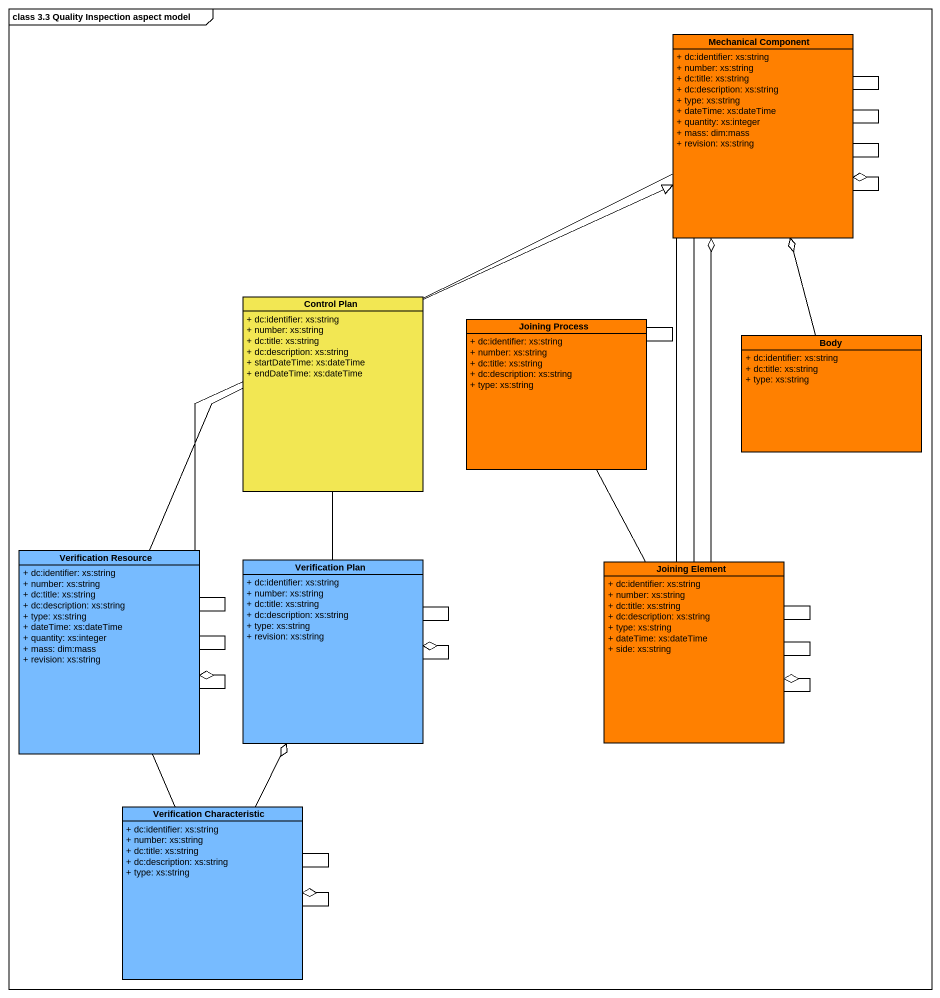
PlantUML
@startuml
mainframe class 3.3 Quality Inspection aspect model
hide circle
hide empty members
skinparam classAttributeIconSize 0
class "Mechanical Component" as Mechanical_Component #FF8000 {
  + dc:identifier: xs:string
  + number: xs:string
  + dc:title: xs:string
  + dc:description: xs:string
  + type: xs:string
  + dateTime: xs:dateTime
  + quantity: xs:integer
  + mass: dim:mass
  + revision: xs:string
}
class "Control Plan" as Control_Plan #F2E753 {
  + dc:identifier: xs:string
  + number: xs:string
  + dc:title: xs:string
  + dc:description: xs:string
  + startDateTime: xs:dateTime
  + endDateTime: xs:dateTime
}
class "Joining Process" as Joining_Process #FF8000 {
  + dc:identifier: xs:string
  + number: xs:string
  + dc:title: xs:string
  + dc:description: xs:string
  + type: xs:string
}
class Body #FF8000 {
  + dc:identifier: xs:string
  + dc:title: xs:string
  + type: xs:string
}
class "Verification Resource" as Verification_Resource #77BBFF {
  + dc:identifier: xs:string
  + number: xs:string
  + dc:title: xs:string
  + dc:description: xs:string
  + type: xs:string
  + dateTime: xs:dateTime
  + quantity: xs:integer
  + mass: dim:mass
  + revision: xs:string
}
class "Verification Plan" as Verification_Plan #77BBFF {
  + dc:identifier: xs:string
  + number: xs:string
  + dc:title: xs:string
  + dc:description: xs:string
  + type: xs:string
  + revision: xs:string
}
class "Joining Element" as Joining_Element #FF8000 {
  + dc:identifier: xs:string
  + number: xs:string
  + dc:title: xs:string
  + dc:description: xs:string
  + type: xs:string
  + dateTime: xs:dateTime
  + side: xs:string
}
class "Verification Characteristic" as Verification_Characteristic #77BBFF {
  + dc:identifier: xs:string
  + number: xs:string
  + dc:title: xs:string
  + dc:description: xs:string
  + type: xs:string
}
Mechanical_Component -- Mechanical_Component
Mechanical_Component -- Mechanical_Component
Mechanical_Component -- Mechanical_Component
Mechanical_Component --o Mechanical_Component
Joining_Process -- Joining_Process
Body -up-o Mechanical_Component
Verification_Resource -up-|> Mechanical_Component
Verification_Resource -up- Mechanical_Component
Verification_Resource -- Verification_Resource
Verification_Resource -- Verification_Resource
Verification_Resource --o Verification_Resource
Verification_Plan -up- Control_Plan
Verification_Plan -- Verification_Plan
Verification_Plan --o Verification_Plan
Joining_Element -up- Mechanical_Component
Joining_Element -up- Mechanical_Component
Joining_Element -up-o Mechanical_Component
Joining_Element -up- Joining_Process
Joining_Element -- Joining_Element
Joining_Element -- Joining_Element
Joining_Element --o Joining_Element
Verification_Characteristic -up- Verification_Resource
Verification_Characteristic -up-o Verification_Plan
Verification_Characteristic -- Verification_Characteristic
Verification_Characteristic --o Verification_Characteristic
@enduml
